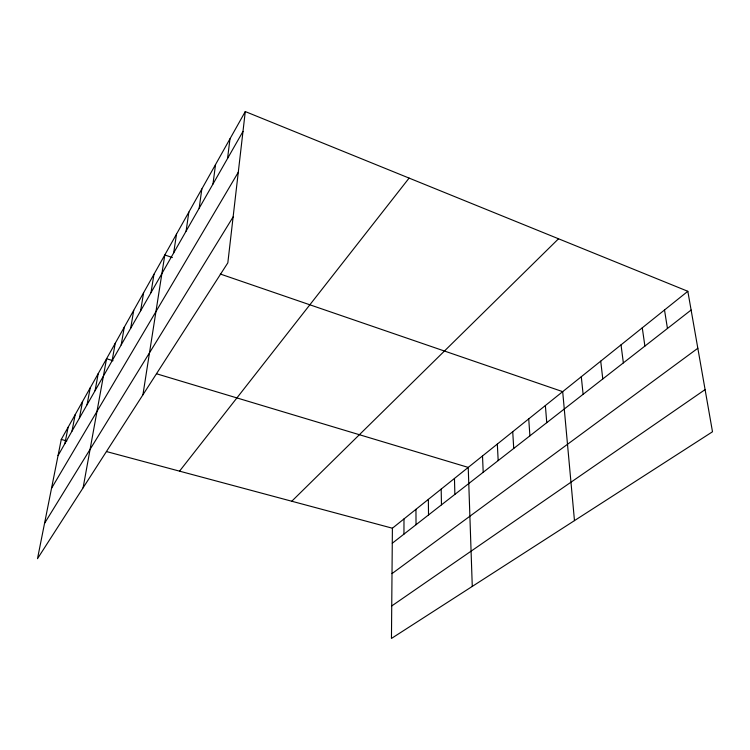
<?xml version="1.0" encoding="UTF-8"?>
<svg xmlns="http://www.w3.org/2000/svg" width="750" height="750" viewBox="0 0 750 750"><rect width="100%" height="100%" fill="white"/><g stroke="black" fill="none" stroke-linecap="round" stroke-linejoin="round"><path stroke-width="1.12" d="M403.95 534.131L403.988 518.925M687.825 291.291L392.4 528.216L391.453 638.438L712.5 431.775L687.825 291.291L245.278 111.562L61.266 439.444L37.5 558.684L227.831 262.847L245.278 111.562M227.55 158.475L229.987 138.806M212.972 184.041L215.531 164.569M199.172 208.228L201.834 188.972M186.094 231.15L188.85 212.1M173.681 252.9L176.522 234.075M142.922 394.819L164.803 254.962L172.369 257.559M150.994 292.678L153.966 274.275M140.597 310.894L143.616 292.706M130.669 328.303L133.734 310.322M121.181 344.934L124.275 327.169M112.097 360.853L115.228 343.303M83.1 487.809L106.547 358.753L113.044 360.703M95.062 390.712L98.231 373.575M87.056 404.738L90.244 387.806M79.378 418.209L82.575 401.475M71.991 431.156L75.197 414.619M64.884 443.606L68.1 427.266M58.05 455.587L242.991 131.419M51.525 488.325L238.275 172.275M44.541 523.35L233.138 216.891M179.541 471.15L409.097 178.097M291.769 501.234L558.534 238.781M392.278 543.244L691.116 310.012M392.016 573.609L697.828 348.263M391.734 605.953L705.094 389.606M61.266 439.444L66.825 440.934M106.481 451.566L392.4 528.216M156.834 373.866L468.225 467.409L472.275 586.416M220.284 274.022L562.688 391.65L574.472 520.631M664.509 309.994L667.453 328.481M642.272 327.834L644.897 346.088M621.028 344.859L623.362 362.897M600.722 361.144L602.784 378.947M581.297 376.725L583.116 394.303M545.372 405.544L546.75 422.681M528.722 418.894L529.913 435.825M512.728 431.719L513.731 448.453M497.334 444.066L498.178 460.594M482.512 455.953L483.197 472.275M454.462 478.453L454.875 494.391M441.178 489.103L441.469 504.853M428.353 499.387L428.522 514.95M415.959 509.325L416.025 524.7"/></g></svg>
